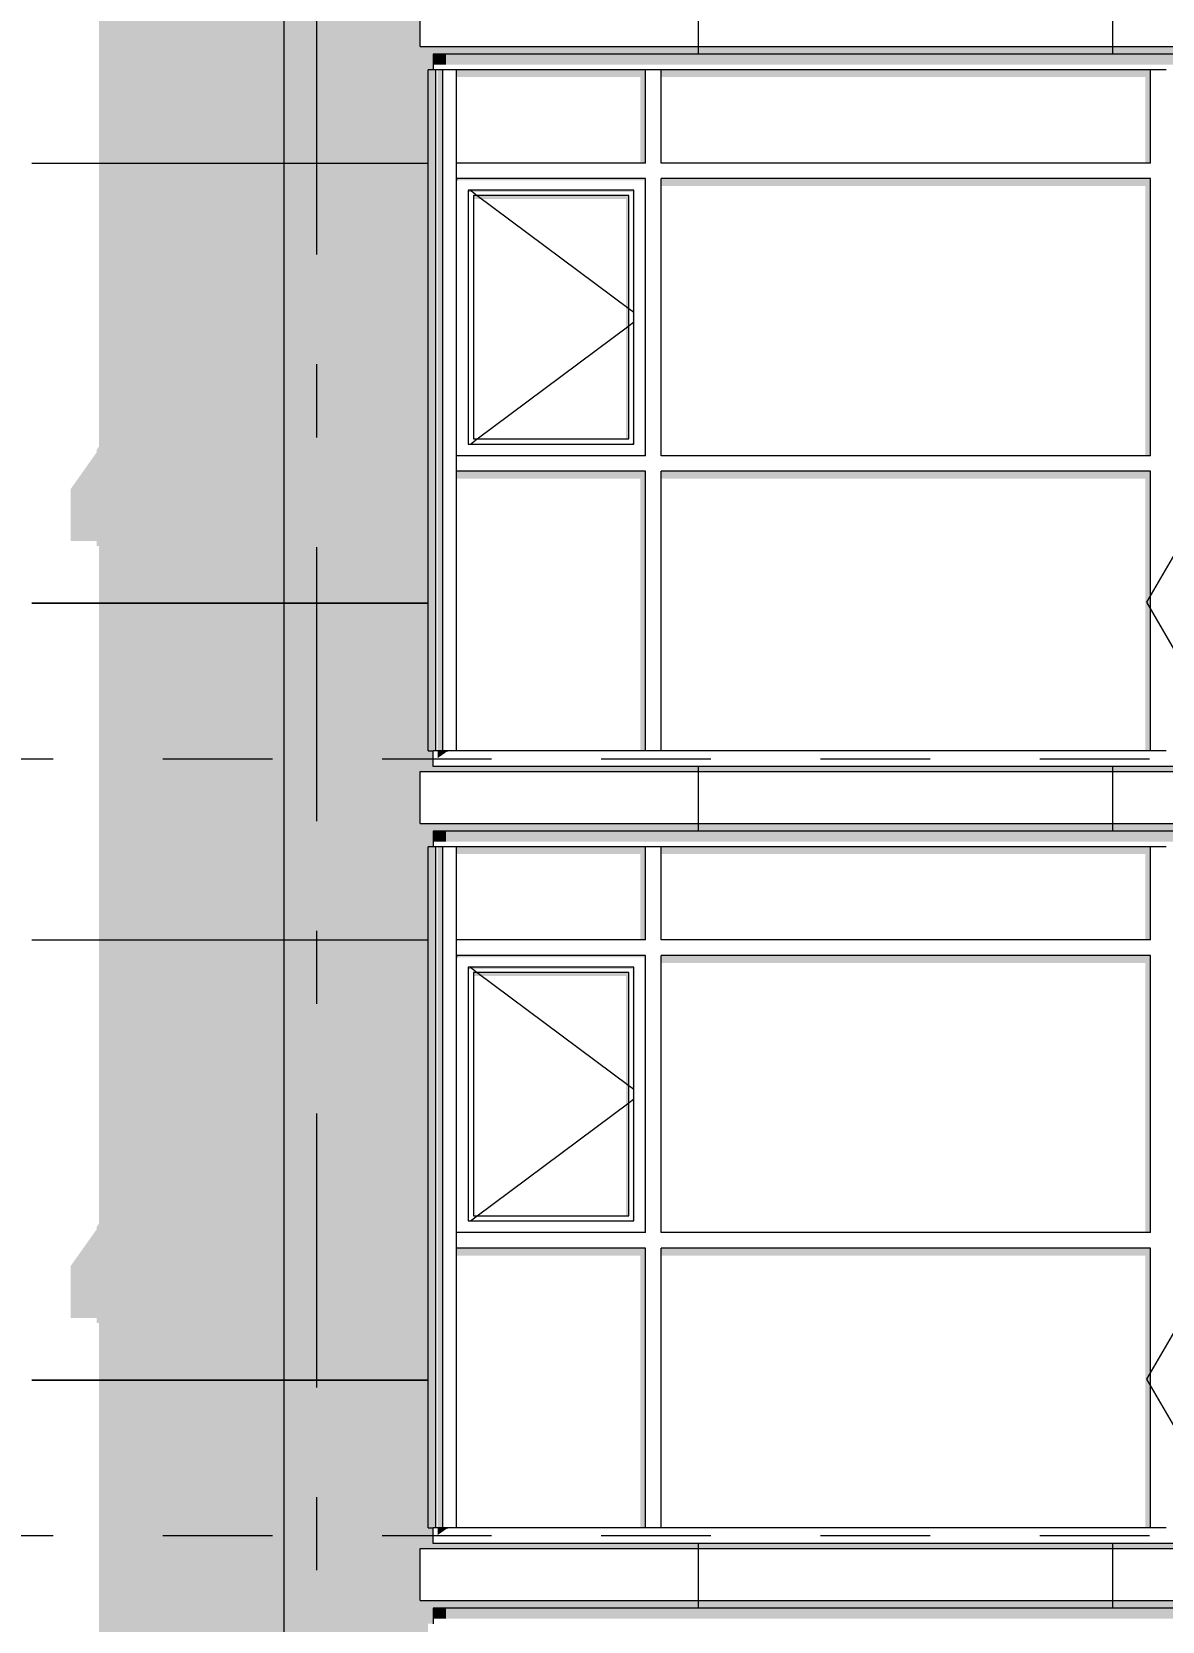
# Model space of a CAD drawing. Header units: millimetres. Extents: x 18162 to 7085488, y 72188 to 247925.
# Drawn here: x 4828340 to 4832705, y 100506 to 106643 of the extents above; entities that cross this region are included whole.
import ezdxf
from ezdxf.enums import TextEntityAlignment as Align

# ---------------------------------------------------------------- set-up
doc = ezdxf.new("R2010")
doc.units = ezdxf.units.MM
doc.header["$MEASUREMENT"] = 0
doc.linetypes.add('Dashed', pattern=[423.333333, 211.666667, -211.666667])
doc.linetypes.add('Double Dashed', pattern=[1093.611073, 529.166651, -211.666656, 141.111112, -211.666656])
for name, color, linetype in [('Finish - Wall', 7, 'Continuous'), ('Structural - Bearing', 7, 'Continuous'), ('Structural - Grid', 7, 'Continuous')]:
    doc.layers.add(name, color=color, linetype=linetype)
doc.styles.add('GENERATED_STYLE_3', font='', dxfattribs={"width": 0.8})
doc.styles.get('GENERATED_STYLE_3').set_extended_font_data('ISOCPEUR MON')
doc.dimstyles.new('GENERATED_STYLE__15', dxfattribs={"dimtxt": 440.00001, "dimasz": 228, "dimexe": 0.18, "dimexo": 150, "dimgap": 0, "dimtad": 1, "dimdec": 0, "dimzin": 0, "dimdsep": 46, "dimtxsty": 'GENERATED_STYLE_3', "dimblk": 'ARROWHEAD_2', "dimblk1": 'ARROWHEAD_2', "dimblk2": 'ARROWHEAD_2', "dimcen": 0.09, "dimclrd": 13, "dimclre": 13, "dimclrt": 13, "dimadec": 0, "dimazin": 0, "dimtfac": 1, "dimtdec": 4, "dimtmove": 0, "dimatfit": 3, "dimfxl": 1, "dimtolj": 1, "dimtzin": 0, "dimarcsym": 0})

# ---------------------------------------------------------------- blocks, each defined once
blk = doc.blocks.new('*X1794', base_point=(4860813, 82836.7))
at = {"layer": 'Structural - Bearing', "color": 8, "linetype": 'Continuous', "lineweight": 13}
for p, q in [((4829313, 100736.7), (4829313, 98436.7)), ((4830913, 100586.7), (4830913, 100556.7)), ((4832513, 100586.7), (4832513, 100556.7)), ((4828339.5, 100136.7), (4828813, 100136.7)), ((4828813, 100136.7), (4829313, 100136.7)), ((4829313, 100136.7), (4829870, 100136.7)), ((4828339.5, 98436.7), (4828813, 98436.7)), ((4828813, 98436.7), (4828339.5, 98436.7)), ((4829313, 98436.7), (4828813, 98436.7)), ((4828813, 98436.7), (4829313, 98436.7)), ((4829313, 98436.7), (4829870, 98436.7)), ((4829313, 98436.7), (4829313, 97836.7)), ((4829870, 98436.7), (4829313, 98436.7)), ((4829313, 97836.7), (4829313, 97736.7)), ((4830913, 97806.7), (4830913, 97786.7)), ((4832513, 97806.7), (4832513, 97786.7))]:
    blk.add_line(p, q, dxfattribs=at)
blk = doc.blocks.new('*X1801', base_point=(4860813, 82836.7))
at = {"layer": 'Structural - Bearing', "color": 8, "linetype": 'Continuous', "lineweight": 13}
for p, q in [((4829313, 103736.7), (4829313, 101436.7)), ((4830913, 103586.7), (4830913, 103556.7)), ((4832513, 103586.7), (4832513, 103556.7)), ((4828339.5, 103136.7), (4828813, 103136.7)), ((4828813, 103136.7), (4829313, 103136.7)), ((4829313, 103136.7), (4829870, 103136.7)), ((4828339.5, 101436.7), (4828813, 101436.7)), ((4828813, 101436.7), (4828339.5, 101436.7)), ((4829313, 101436.7), (4828813, 101436.7)), ((4828813, 101436.7), (4829313, 101436.7)), ((4829313, 101436.7), (4829870, 101436.7)), ((4829313, 101436.7), (4829313, 100836.7)), ((4829870, 101436.7), (4829313, 101436.7)), ((4829313, 100836.7), (4829313, 100736.7)), ((4830913, 100806.7), (4830913, 100786.7)), ((4832513, 100806.7), (4832513, 100786.7))]:
    blk.add_line(p, q, dxfattribs=at)
blk = doc.blocks.new('*X1809', base_point=(4860813, 82836.7))
at = {"layer": 'Structural - Bearing', "color": 8, "linetype": 'Continuous', "lineweight": 13}
for p, q in [((4829313, 106736.7), (4829313, 104436.7)), ((4830913, 106586.7), (4830913, 106556.7)), ((4832513, 106586.7), (4832513, 106556.7)), ((4828339.5, 106136.7), (4828813, 106136.7)), ((4828813, 106136.7), (4829313, 106136.7)), ((4829313, 106136.7), (4829870, 106136.7)), ((4828339.5, 104436.7), (4828813, 104436.7)), ((4828813, 104436.7), (4828339.5, 104436.7)), ((4829313, 104436.7), (4828813, 104436.7)), ((4828813, 104436.7), (4829313, 104436.7)), ((4829313, 104436.7), (4829870, 104436.7)), ((4829313, 104436.7), (4829313, 103836.7)), ((4829870, 104436.7), (4829313, 104436.7)), ((4829313, 103836.7), (4829313, 103736.7)), ((4830913, 103806.7), (4830913, 103786.7)), ((4832513, 103806.7), (4832513, 103786.7))]:
    blk.add_line(p, q, dxfattribs=at)
blk = doc.blocks.new('*X1825', base_point=(4860813, 82836.7))
at = {"layer": 'Structural - Bearing', "color": 7, "linetype": 'Continuous', "lineweight": 9}
for p, q in [((4830913, 100786.7), (4830913, 100586.7)), ((4832513, 100786.7), (4832513, 100586.7)), ((4834113, 100786.7), (4834113, 100586.7)), ((4835713, 100786.7), (4835713, 100586.7))]:
    blk.add_line(p, q, dxfattribs=at)
blk = doc.blocks.new('*X1826', base_point=(4860813, 82836.7))
at = {"layer": 'Structural - Bearing', "color": 7, "linetype": 'Continuous', "lineweight": 9}
for p, q in [((4830913, 103786.7), (4830913, 103586.7)), ((4832513, 103786.7), (4832513, 103586.7)), ((4834113, 103786.7), (4834113, 103586.7)), ((4835713, 103786.7), (4835713, 103586.7))]:
    blk.add_line(p, q, dxfattribs=at)
blk = doc.blocks.new('*X1827', base_point=(4860813, 82836.7))
at = {"layer": 'Structural - Bearing', "color": 7, "linetype": 'Continuous', "lineweight": 9}
for p, q in [((4830913, 106786.7), (4830913, 106586.7)), ((4832513, 106786.7), (4832513, 106586.7)), ((4834113, 106786.7), (4834113, 106586.7)), ((4835713, 106786.7), (4835713, 106586.7))]:
    blk.add_line(p, q, dxfattribs=at)
blk = doc.blocks.new('*D2094', base_point=(4860813, 82836.7))
at = {"color": 13, "linetype": 'Continuous', "lineweight": 13}
for p, q in [((4844580.9, 133286.7), (4844580.9, 133433.4)), ((4844805.9, 133286.7), (4829939.5, 133286.7)), ((4844580.9, 82736.7), (4844580.9, 133286.7))]:
    blk.add_line(p, q, dxfattribs=at)
at = {"color": 12, "linetype": 'Continuous', "lineweight": 35}
for p, q in [((4844730.9, 133200.1), (4844430.9, 133373.3)), ((4844430.9, 82823.3), (4844730.9, 82650.1))]:
    blk.add_line(p, q, dxfattribs=at)
at = {"color": 13, "lineweight": 13, "insert": (4844708.4, 107335.5), "char_height": 440, "attachment_point": 7, "rotation": 90, "style": 'GENERATED_STYLE_3'}
blk.add_mtext('\\A1;{\\pql;\\fISOCPEUR MON|b0|i0|c0|p0;\\W0.800000;50,550}', dxfattribs=at)
blk = doc.blocks.new('ARROWHEAD_2')
at = {"color": 0, "linetype": 'Continuous', "lineweight": 0}
for p, q in [((-0.378, -0.655), (0.378, 0.655)), ((0, 0), (-1, 0))]:
    blk.add_line(p, q, dxfattribs=at)
blk = doc.blocks.new('Label_97_3', base_point=(4833439.5, 101206.7))
at = {"color": 13, "linetype": 'Continuous', "lineweight": 13, "flags": 128}
blk.add_lwpolyline([(4832644.4, 101440.9), (4832778.5, 101208.7), (4834100.6, 101208.7), (4834234.7, 101440.9), (4834100.6, 101673.2), (4832778.5, 101673.2)], close=True, dxfattribs=at)
at = {"color": 13, "lineweight": 13, "insert": (4832778.5, 101672.5), "char_height": 360, "attachment_point": 1, "style": 'GENERATED_STYLE_3'}
blk.add_mtext('\\A1;{\\pql;\\pt0,253000;\\fISOCPEUR MON|b0|i0|c0|p0;\\W0.800000;ГШХ-2\\fISOCPEUR MON|b0|i0|c0|p0;\\W0.800000;\\A1{\\H.66x;\\S^  ;}\\fISOCPEUR MON|b0|i0|c0|p0;\\W0.800000;\\fISOCPEUR MON|b0|i0|c0|p0;\\W0.800000;\\A1{\\H.66x;\\S^  ;}\\fISOCPEUR MON|b0|i0|c0|p0;\\W0.800000; \\fISOCPEUR MON|b0|i0|c0|p0;\\W0.800000;\\fISOCPEUR MON|b0|i0|c0|p0;\\W0.800000;\\fISOCPEUR MON|b0|i0|c0|p0;\\W0.800000;\\fISOCPEUR MON|b0|i0|c0|p0;\\W0.800000;\\fISOCPEUR MON|b0|i0|c0|p0;\\W0.800000;\\fISOCPEUR MON|b0|i0|c0|p0;\\W0.800000;\\fISOCPEUR MON|b0|i0|c0|p0;\\W0.800000;\\fISOCPEUR MON|b0|i0|c0|p0;\\W0.800000;\\fISOCPEUR MON|b0|i0|c0|p0;\\W0.800000;\\fISOCPEUR MON|b0|i0|c0|p0;\\W0.800000;\\fISOCPEUR MON|b0|i0|c0|p0;\\W0.800000;\\fISOCPEUR MON|b0|i0|c0|p0;\\W0.800000;\\fISOCPEUR MON|b0|i0|c0|p0;\\W0.800000;\\fISOCPEUR MON|b0|i0|c0|p0;\\W0.800000;\\fISOCPEUR MON|b0|i0|c0|p0;\\W0.800000;\\fISOCPEUR MON|b0|i0|c0|p0;\\W0.800000;\\fISOCPEUR MON|b0|i0|c0|p0;\\W0.800000;\\fISOCPEUR MON|b0|i0|c0|p0;\\W0.800000;\\fISOCPEUR MON|b0|i0|c0|p0;\\W0.800000;\\fISOCPEUR MON|b0|i0|c0|p0;\\W0.800000;\\fISOCPEUR MON|b0|i0|c0|p0;\\W0.800000;\\fISOCPEUR MON|b0|i0|c0|p0;\\W0.800000;\\fISOCPEUR MON|b0|i0|c0|p0;\\W0.800000;\\fISOCPEUR MON|b0|i0|c0|p0;\\W0.800000;\\fISOCPEUR MON|b0|i0|c0|p0;\\W0.800000;\\fISOCPEUR MON|b0|i0|c0|p0;\\W0.800000;\\fISOCPEUR MON|b0|i0|c0|p0;\\W0.800000;\\fISOCPEUR MON|b0|i0|c0|p0;\\W0.800000;\\fISOCPEUR MON|b0|i0|c0|p0;\\W0.800000;\\fISOCPEUR MON|b0|i0|c0|p0;\\W0.800000;\\fISOCPEUR MON|b0|i0|c0|p0;\\W0.800000;\\fISOCPEUR MON|b0|i0|c0|p0;\\W0.800000;\\fISOCPEUR MON|b0|i0|c0|p0;\\W0.800000;\\fISOCPEUR MON|b0|i0|c0|p0;\\W0.800000;\\fISOCPEUR MON|b0|i0|c0|p0;\\W0.800000;\\fISOCPEUR MON|b0|i0|c0|p0;\\W0.800000;\\fISOCPEUR MON|b0|i0|c0|p0;\\W0.800000;\\fISOCPEUR MON|b0|i0|c0|p0;\\W0.800000;\\fISOCPEUR MON|b0|i0|c0|p0;\\W0.800000;\\fISOCPEUR MON|b0|i0|c0|p0;\\W0.800000;\\fISOCPEUR MON|b0|i0|c0|p0;\\W0.800000;\\fISOCPEUR MON|b0|i0|c0|p0;\\W0.800000;\\fISOCPEUR MON|b0|i0|c0|p0;\\W0.800000;}', dxfattribs=at)
blk = doc.blocks.new('Label_100_3', base_point=(4833439.5, 104206.7))
at = {"color": 13, "linetype": 'Continuous', "lineweight": 13, "flags": 128}
blk.add_lwpolyline([(4832644.4, 104440.9), (4832778.5, 104208.7), (4834100.6, 104208.7), (4834234.7, 104440.9), (4834100.6, 104673.2), (4832778.5, 104673.2)], close=True, dxfattribs=at)
at = {"color": 13, "lineweight": 13, "insert": (4832778.5, 104672.5), "char_height": 360, "attachment_point": 1, "style": 'GENERATED_STYLE_3'}
blk.add_mtext('\\A1;{\\pql;\\pt0,253000;\\fISOCPEUR MON|b0|i0|c0|p0;\\W0.800000;ГШХ-2\\fISOCPEUR MON|b0|i0|c0|p0;\\W0.800000;\\A1{\\H.66x;\\S^  ;}\\fISOCPEUR MON|b0|i0|c0|p0;\\W0.800000;\\fISOCPEUR MON|b0|i0|c0|p0;\\W0.800000;\\A1{\\H.66x;\\S^  ;}\\fISOCPEUR MON|b0|i0|c0|p0;\\W0.800000; \\fISOCPEUR MON|b0|i0|c0|p0;\\W0.800000;\\fISOCPEUR MON|b0|i0|c0|p0;\\W0.800000;\\fISOCPEUR MON|b0|i0|c0|p0;\\W0.800000;\\fISOCPEUR MON|b0|i0|c0|p0;\\W0.800000;\\fISOCPEUR MON|b0|i0|c0|p0;\\W0.800000;\\fISOCPEUR MON|b0|i0|c0|p0;\\W0.800000;\\fISOCPEUR MON|b0|i0|c0|p0;\\W0.800000;\\fISOCPEUR MON|b0|i0|c0|p0;\\W0.800000;\\fISOCPEUR MON|b0|i0|c0|p0;\\W0.800000;\\fISOCPEUR MON|b0|i0|c0|p0;\\W0.800000;\\fISOCPEUR MON|b0|i0|c0|p0;\\W0.800000;\\fISOCPEUR MON|b0|i0|c0|p0;\\W0.800000;\\fISOCPEUR MON|b0|i0|c0|p0;\\W0.800000;\\fISOCPEUR MON|b0|i0|c0|p0;\\W0.800000;\\fISOCPEUR MON|b0|i0|c0|p0;\\W0.800000;\\fISOCPEUR MON|b0|i0|c0|p0;\\W0.800000;\\fISOCPEUR MON|b0|i0|c0|p0;\\W0.800000;\\fISOCPEUR MON|b0|i0|c0|p0;\\W0.800000;\\fISOCPEUR MON|b0|i0|c0|p0;\\W0.800000;\\fISOCPEUR MON|b0|i0|c0|p0;\\W0.800000;\\fISOCPEUR MON|b0|i0|c0|p0;\\W0.800000;\\fISOCPEUR MON|b0|i0|c0|p0;\\W0.800000;\\fISOCPEUR MON|b0|i0|c0|p0;\\W0.800000;\\fISOCPEUR MON|b0|i0|c0|p0;\\W0.800000;\\fISOCPEUR MON|b0|i0|c0|p0;\\W0.800000;\\fISOCPEUR MON|b0|i0|c0|p0;\\W0.800000;\\fISOCPEUR MON|b0|i0|c0|p0;\\W0.800000;\\fISOCPEUR MON|b0|i0|c0|p0;\\W0.800000;\\fISOCPEUR MON|b0|i0|c0|p0;\\W0.800000;\\fISOCPEUR MON|b0|i0|c0|p0;\\W0.800000;\\fISOCPEUR MON|b0|i0|c0|p0;\\W0.800000;\\fISOCPEUR MON|b0|i0|c0|p0;\\W0.800000;\\fISOCPEUR MON|b0|i0|c0|p0;\\W0.800000;\\fISOCPEUR MON|b0|i0|c0|p0;\\W0.800000;\\fISOCPEUR MON|b0|i0|c0|p0;\\W0.800000;\\fISOCPEUR MON|b0|i0|c0|p0;\\W0.800000;\\fISOCPEUR MON|b0|i0|c0|p0;\\W0.800000;\\fISOCPEUR MON|b0|i0|c0|p0;\\W0.800000;\\fISOCPEUR MON|b0|i0|c0|p0;\\W0.800000;\\fISOCPEUR MON|b0|i0|c0|p0;\\W0.800000;\\fISOCPEUR MON|b0|i0|c0|p0;\\W0.800000;\\fISOCPEUR MON|b0|i0|c0|p0;\\W0.800000;\\fISOCPEUR MON|b0|i0|c0|p0;\\W0.800000;}', dxfattribs=at)
blk = doc.blocks.new('Standard grid marker[371]_3', base_point=(4829439.5, 142836.7))
at = {"layer": 'Structural - Grid', "color": 13, "linetype": 'Double Dashed', "lineweight": 13, "ltscale": 2}
blk.add_line((4829439.5, 141836.7), (4829439.5, 80336.7), dxfattribs=at)
at = {"layer": 'Structural - Grid', "color": 13, "lineweight": 13, "style": 'GENERATED_STYLE_3'}
blk.add_attdef('AC_MarkerText_1', text='', height=500, rotation=360, dxfattribs=at).set_placement((4829439.5, 78986.7), align=Align.TOP_CENTER)

msp = doc.modelspace()

# ---------------------------------------------------------------- hatches: boundary and pattern name
at = {"layer": 'Finish - Wall', "linetype": 'Continuous', "lineweight": 0}
for points in [[(4829939.5, 106556.7), (4829889.5, 106556.7), (4829889.5, 106516), (4829939.5, 106516)], [(4829939.5, 106516), (4830739.5, 106516), (4830739.5, 106556.7), (4829939.5, 106556.7)], [(4830739.5, 106516), (4832689.5, 106516), (4832689.5, 106556.7), (4830739.5, 106556.7)], [(4833439.5, 106556.7), (4832689.5, 106556.7), (4832689.5, 106516), (4833439.5, 106516)], [(4829870, 106496.7), (4829870, 106106.7), (4829899.5, 106106.7), (4829899.5, 106496.7)], [(4829907.1, 106496.7), (4829907.1, 106106.7), (4829926.6, 106106.7), (4829926.6, 106496.7)], [(4829979.5, 106496.7), (4829979.5, 106468.4), (4830689.5, 106468.4), (4830689.5, 106136.7), (4830709.5, 106136.7), (4830709.5, 106496.7)], [(4830769.5, 106468.4), (4832639.5, 106468.4), (4832639.5, 106136.7), (4832659.5, 106136.7), (4832659.5, 106496.7), (4830769.5, 106496.7)], [(4829870, 104976.7), (4829899.5, 104976.7), (4829899.5, 106106.7), (4829870, 106106.7)], [(4829907.1, 104976.7), (4829926.6, 104976.7), (4829926.6, 106106.7), (4829907.1, 106106.7)], [(4829986.6, 106069.6), (4829979.5, 106076.7), (4829979.5, 106069.6)], [(4830709.5, 106076.7), (4829979.5, 106076.7), (4829986.6, 106069.6), (4830702.4, 106069.6)], [(4830709.5, 106076.7), (4830702.4, 106069.6), (4830704.5, 106069.6), (4830704.5, 105011.7), (4830709.5, 105006.7)], [(4832659.5, 106076.7), (4830769.5, 106076.7), (4830769.5, 106048.4), (4832639.5, 106048.4), (4832639.5, 105006.7), (4832659.5, 105006.7)], [(4830024.5, 106024.6), (4830031.6, 106024.6), (4830024.5, 106031.7)], [(4830024.5, 106031.7), (4830031.6, 106024.6), (4830657.4, 106024.6), (4830664.5, 106031.7)], [(4830644.5, 106011.7), (4830044.5, 106011.7), (4830044.5, 105997.5), (4830634.5, 105997.5), (4830634.5, 105071.7), (4830644.5, 105071.7)], [(4830664.5, 106031.7), (4830657.4, 106024.6), (4830659.5, 106024.6), (4830659.5, 105056.7), (4830664.5, 105051.7)], [(4830659.5, 105051.7), (4830664.5, 105051.7), (4830659.5, 105056.7)], [(4830704.5, 105006.7), (4830709.5, 105006.7), (4830704.5, 105011.7)], [(4829870, 104976.7), (4829870, 103866.7), (4829899.5, 103866.7), (4829899.5, 104976.7)], [(4829907.1, 104976.7), (4829907.1, 103866.7), (4829926.6, 103866.7), (4829926.6, 104976.7)], [(4829979.5, 104918.4), (4830689.5, 104918.4), (4830689.5, 103866.7), (4830709.5, 103866.7), (4830709.5, 104946.7), (4829979.5, 104946.7)], [(4830769.5, 104946.7), (4830769.5, 104918.4), (4832639.5, 104918.4), (4832639.5, 103866.7), (4832659.5, 103866.7), (4832659.5, 104946.7)], [(4829907.1, 103839.1), (4829939.5, 103862), (4829939.5, 103866.7), (4829907.1, 103866.7)], [(4829939.5, 103866.7), (4829939.5, 103862), (4829946.1, 103866.7)], [(4829889.5, 103556.7), (4829889.5, 103516), (4829939.5, 103516), (4829939.5, 103556.7)], [(4829939.5, 103516), (4830739.5, 103516), (4830739.5, 103556.7), (4829939.5, 103556.7)], [(4832689.5, 103556.7), (4830739.5, 103556.7), (4830739.5, 103516), (4832689.5, 103516)], [(4832689.5, 103556.7), (4832689.5, 103516), (4833439.5, 103516), (4833439.5, 103556.7)], [(4829870, 103106.7), (4829899.5, 103106.7), (4829899.5, 103496.7), (4829870, 103496.7)], [(4829907.1, 103106.7), (4829926.6, 103106.7), (4829926.6, 103496.7), (4829907.1, 103496.7)], [(4829979.5, 103496.7), (4829979.5, 103468.4), (4830689.5, 103468.4), (4830689.5, 103136.7), (4830709.5, 103136.7), (4830709.5, 103496.7)], [(4830769.5, 103496.7), (4830769.5, 103468.4), (4832639.5, 103468.4), (4832639.5, 103136.7), (4832659.5, 103136.7), (4832659.5, 103496.7)], [(4829870, 103106.7), (4829870, 101976.7), (4829899.5, 101976.7), (4829899.5, 103106.7)], [(4829907.1, 103106.7), (4829907.1, 101976.7), (4829926.6, 101976.7), (4829926.6, 103106.7)], [(4829986.6, 103069.6), (4829979.5, 103076.7), (4829979.5, 103069.6)], [(4829979.5, 103076.7), (4829986.6, 103069.6), (4830702.4, 103069.6), (4830709.5, 103076.7)], [(4830702.4, 103069.6), (4830704.5, 103069.6), (4830704.5, 102011.7), (4830709.5, 102006.7), (4830709.5, 103076.7)], [(4830769.5, 103048.4), (4832639.5, 103048.4), (4832639.5, 102006.7), (4832659.5, 102006.7), (4832659.5, 103076.7), (4830769.5, 103076.7)], [(4830024.5, 103031.7), (4830024.5, 103024.6), (4830031.6, 103024.6)], [(4830024.5, 103031.7), (4830031.6, 103024.6), (4830657.4, 103024.6), (4830664.5, 103031.7)], [(4830644.5, 103011.7), (4830044.5, 103011.7), (4830044.5, 102997.5), (4830634.5, 102997.5), (4830634.5, 102071.7), (4830644.5, 102071.7)], [(4830664.5, 103031.7), (4830657.4, 103024.6), (4830659.5, 103024.6), (4830659.5, 102056.7), (4830664.5, 102051.7)], [(4830659.5, 102051.7), (4830664.5, 102051.7), (4830659.5, 102056.7)], [(4830704.5, 102006.7), (4830709.5, 102006.7), (4830704.5, 102011.7)], [(4829870, 100866.7), (4829899.5, 100866.7), (4829899.5, 101976.7), (4829870, 101976.7)], [(4829926.6, 101976.7), (4829907.1, 101976.7), (4829907.1, 100866.7), (4829926.6, 100866.7)], [(4829979.5, 101918.4), (4830689.5, 101918.4), (4830689.5, 100866.7), (4830709.5, 100866.7), (4830709.5, 101946.7), (4829979.5, 101946.7)], [(4832659.5, 101946.7), (4830769.5, 101946.7), (4830769.5, 101918.4), (4832639.5, 101918.4), (4832639.5, 100866.7), (4832659.5, 100866.7)], [(4829907.1, 100839.1), (4829939.5, 100862), (4829939.5, 100866.7), (4829907.1, 100866.7)], [(4829939.5, 100866.7), (4829939.5, 100862), (4829946.1, 100866.7)], [(4829889.5, 100556.7), (4829889.5, 100516), (4829939.5, 100516), (4829939.5, 100556.7)], [(4829939.5, 100556.7), (4829939.5, 100516), (4830739.5, 100516), (4830739.5, 100556.7)], [(4830739.5, 100556.7), (4830739.5, 100516), (4832689.5, 100516), (4832689.5, 100556.7)], [(4833439.5, 100556.7), (4832689.5, 100556.7), (4832689.5, 100516), (4833439.5, 100516)]]:
    msp.add_hatch(color=49, dxfattribs=at).paths.add_polyline_path(points)
at = {"layer": 'Structural - Bearing', "linetype": 'Continuous', "lineweight": 0}
for points in [[(4828489.5, 104877.5), (4828489.5, 104677.5), (4828589.5, 104677.5), (4828589.5, 104658.2), (4828599.5, 104658.2), (4828599.5, 103736.7), (4829839.5, 103736.7), (4829839.5, 103786.7), (4833389.5, 103786.7), (4833389.5, 103806.7), (4829889.5, 103806.7), (4829889.5, 103866.7), (4829870, 103866.7), (4829870, 106496.7), (4829889.5, 106496.7), (4829889.5, 106556.7), (4833389.5, 106556.7), (4833389.5, 106586.7), (4829839.5, 106586.7), (4829839.5, 106736.7), (4828599.5, 106736.7), (4828599.5, 105042.3), (4828589.5, 105028.2), (4828589.5, 105018.9)], [(4828489.5, 101677.5), (4828589.5, 101677.5), (4828589.5, 101658.2), (4828599.5, 101658.2), (4828599.5, 100736.7), (4829839.5, 100736.7), (4829839.5, 100786.7), (4833389.5, 100786.7), (4833389.5, 100806.7), (4829889.5, 100806.7), (4829889.5, 100866.7), (4829870, 100866.7), (4829870, 103496.7), (4829889.5, 103496.7), (4829889.5, 103556.7), (4833389.5, 103556.7), (4833389.5, 103586.7), (4829839.5, 103586.7), (4829839.5, 103736.7), (4828599.5, 103736.7), (4828599.5, 102042.3), (4828589.5, 102028.2), (4828589.5, 102018.9), (4828489.5, 101877.5)], [(4828489.5, 98677.5), (4828589.5, 98677.5), (4828589.5, 98658.2), (4828599.5, 98658.2), (4828599.5, 97736.7), (4829839.5, 97736.7), (4829839.5, 97786.7), (4833389.5, 97786.7), (4833389.5, 97806.7), (4829889.5, 97806.7), (4829889.5, 97866.7), (4829870, 97866.7), (4829870, 100496.7), (4829889.5, 100496.7), (4829889.5, 100556.7), (4833389.5, 100556.7), (4833389.5, 100586.7), (4829839.5, 100586.7), (4829839.5, 100736.7), (4828599.5, 100736.7), (4828599.5, 99042.3), (4828589.5, 99028.2), (4828589.5, 99018.9), (4828489.5, 98877.5)]]:
    msp.add_hatch(color=49, dxfattribs=at).paths.add_polyline_path(points)

# ---------------------------------------------------------------- linework, layer by layer
at = {"color": 8, "linetype": 'Dashed', "lineweight": 13, "ltscale": 2}
for p, q in [((4805138.5, 103836.7), (4846132, 103836.7)), ((4805138.5, 100836.7), (4846132, 100836.7))]:
    msp.add_line(p, q, dxfattribs=at)
at = {"layer": 'Finish - Wall', "color": 7, "linetype": 'Continuous', "lineweight": 9}
for p, q in [((4829889.5, 106556.7), (4829889.5, 106496.7)), ((4829939.5, 106556.7), (4829889.5, 106556.7)), ((4830739.5, 106556.7), (4829939.5, 106556.7)), ((4832689.5, 106556.7), (4830739.5, 106556.7)), ((4833439.5, 106556.7), (4832689.5, 106556.7)), ((4829889.5, 106496.7), (4829870, 106496.7)), ((4829870, 106106.7), (4829870, 106496.7)), ((4829899.5, 106496.7), (4829889.5, 106496.7)), ((4829907.1, 106496.7), (4829899.5, 106496.7)), ((4829899.5, 106106.7), (4829899.5, 106496.7)), ((4829926.6, 106496.7), (4829907.1, 106496.7)), ((4829946.1, 106496.7), (4829926.6, 106496.7)), ((4829926.6, 106106.7), (4829926.6, 106496.7)), ((4829979.5, 106496.7), (4829946.1, 106496.7)), ((4830709.5, 106496.7), (4829979.5, 106496.7)), ((4829979.5, 106136.7), (4829979.5, 106496.7)), ((4830739.5, 106496.7), (4830709.5, 106496.7)), ((4830709.5, 106136.7), (4830709.5, 106496.7)), ((4830769.5, 106496.7), (4830739.5, 106496.7)), ((4832659.5, 106496.7), (4830769.5, 106496.7)), ((4830769.5, 106136.7), (4830769.5, 106496.7)), ((4832689.5, 106496.7), (4832659.5, 106496.7)), ((4832659.5, 106136.7), (4832659.5, 106496.7)), ((4832719.5, 106496.7), (4832689.5, 106496.7)), ((4830709.5, 106136.7), (4829979.5, 106136.7)), ((4829979.5, 106106.7), (4829979.5, 106136.7)), ((4832659.5, 106136.7), (4830769.5, 106136.7)), ((4829870, 104976.7), (4829870, 106106.7)), ((4829899.5, 104976.7), (4829899.5, 106106.7)), ((4829926.6, 104976.7), (4829926.6, 106106.7)), ((4829979.5, 106076.7), (4829979.5, 106106.7)), ((4829979.5, 105006.7), (4829979.5, 106076.7)), ((4830709.5, 106076.7), (4829979.5, 106076.7)), ((4830709.5, 105006.7), (4830709.5, 106076.7)), ((4830769.5, 105006.7), (4830769.5, 106076.7)), ((4832659.5, 106076.7), (4830769.5, 106076.7)), ((4832659.5, 105006.7), (4832659.5, 106076.7)), ((4830024.5, 106031.7), (4830024.5, 105051.7)), ((4830664.5, 106031.7), (4830024.5, 106031.7)), ((4830033, 106031.7), (4830059.8, 106011.7)), ((4830644.5, 106011.7), (4830044.5, 106011.7)), ((4830044.5, 106011.7), (4830044.5, 105071.7)), ((4830059.8, 106011.7), (4830644.5, 105575.3)), ((4830644.5, 105071.7), (4830644.5, 106011.7)), ((4830664.5, 105051.7), (4830664.5, 106031.7)), ((4830644.5, 105575.3), (4830664.5, 105560.3)), ((4830059.8, 105071.7), (4830644.5, 105508.1)), ((4830644.5, 105508.1), (4830664.5, 105523)), ((4830033, 105051.7), (4830059.8, 105071.7)), ((4830044.5, 105071.7), (4830644.5, 105071.7)), ((4830709.5, 105006.7), (4829979.5, 105006.7)), ((4829979.5, 104976.7), (4829979.5, 105006.7)), ((4830024.5, 105051.7), (4830664.5, 105051.7)), ((4832659.5, 105006.7), (4830769.5, 105006.7)), ((4829870, 103866.7), (4829870, 104976.7)), ((4829899.5, 103866.7), (4829899.5, 104976.7)), ((4829926.6, 103866.7), (4829926.6, 104976.7)), ((4829979.5, 104946.7), (4829979.5, 104976.7)), ((4829979.5, 103866.7), (4829979.5, 104946.7)), ((4830709.5, 104946.7), (4829979.5, 104946.7)), ((4830709.5, 103866.7), (4830709.5, 104946.7)), ((4830769.5, 103866.7), (4830769.5, 104946.7)), ((4832659.5, 104946.7), (4830769.5, 104946.7)), ((4832659.5, 103866.7), (4832659.5, 104946.7)), ((4829870, 103866.7), (4829889.5, 103866.7)), ((4829889.5, 103806.7), (4829889.5, 103866.7)), ((4829899.5, 103866.7), (4829889.5, 103866.7)), ((4829939.5, 103866.7), (4829899.5, 103866.7)), ((4829907.1, 103866.7), (4829926.6, 103866.7)), ((4829926.6, 103866.7), (4829946.1, 103866.7)), ((4829979.5, 103866.7), (4829939.5, 103866.7)), ((4830709.5, 103866.7), (4829979.5, 103866.7)), ((4830739.5, 103866.7), (4830709.5, 103866.7)), ((4830769.5, 103866.7), (4830739.5, 103866.7)), ((4832659.5, 103866.7), (4830769.5, 103866.7)), ((4832689.5, 103866.7), (4832659.5, 103866.7)), ((4832719.5, 103866.7), (4832689.5, 103866.7)), ((4829939.5, 103806.7), (4829889.5, 103806.7)), ((4830739.5, 103806.7), (4829939.5, 103806.7)), ((4832689.5, 103806.7), (4830739.5, 103806.7)), ((4833439.5, 103806.7), (4832689.5, 103806.7)), ((4829889.5, 103556.7), (4829889.5, 103496.7)), ((4829939.5, 103556.7), (4829889.5, 103556.7)), ((4830739.5, 103556.7), (4829939.5, 103556.7)), ((4832689.5, 103556.7), (4830739.5, 103556.7)), ((4833439.5, 103556.7), (4832689.5, 103556.7)), ((4829889.5, 103496.7), (4829870, 103496.7)), ((4829870, 103106.7), (4829870, 103496.7)), ((4829899.5, 103496.7), (4829889.5, 103496.7)), ((4829907.1, 103496.7), (4829899.5, 103496.7)), ((4829899.5, 103106.7), (4829899.5, 103496.7)), ((4829926.6, 103496.7), (4829907.1, 103496.7)), ((4829946.1, 103496.7), (4829926.6, 103496.7)), ((4829926.6, 103106.7), (4829926.6, 103496.7)), ((4829979.5, 103496.7), (4829946.1, 103496.7)), ((4830709.5, 103496.7), (4829979.5, 103496.7)), ((4829979.5, 103136.7), (4829979.5, 103496.7)), ((4830739.5, 103496.7), (4830709.5, 103496.7)), ((4830709.5, 103136.7), (4830709.5, 103496.7)), ((4830769.5, 103496.7), (4830739.5, 103496.7)), ((4832659.5, 103496.7), (4830769.5, 103496.7)), ((4830769.5, 103136.7), (4830769.5, 103496.7)), ((4832689.5, 103496.7), (4832659.5, 103496.7)), ((4832659.5, 103136.7), (4832659.5, 103496.7)), ((4832719.5, 103496.7), (4832689.5, 103496.7)), ((4829870, 101976.7), (4829870, 103106.7)), ((4829899.5, 101976.7), (4829899.5, 103106.7)), ((4829926.6, 101976.7), (4829926.6, 103106.7)), ((4830709.5, 103136.7), (4829979.5, 103136.7)), ((4829979.5, 103106.7), (4829979.5, 103136.7)), ((4829979.5, 103076.7), (4829979.5, 103106.7)), ((4832659.5, 103136.7), (4830769.5, 103136.7)), ((4829979.5, 102006.7), (4829979.5, 103076.7)), ((4830709.5, 103076.7), (4829979.5, 103076.7)), ((4830709.5, 102006.7), (4830709.5, 103076.7)), ((4830769.5, 102006.7), (4830769.5, 103076.7)), ((4832659.5, 103076.7), (4830769.5, 103076.7)), ((4832659.5, 102006.7), (4832659.5, 103076.7)), ((4830024.5, 103031.7), (4830024.5, 102051.7)), ((4830664.5, 103031.7), (4830024.5, 103031.7)), ((4830033, 103031.7), (4830059.8, 103011.7)), ((4830644.5, 103011.7), (4830044.5, 103011.7)), ((4830044.5, 103011.7), (4830044.5, 102071.7)), ((4830059.8, 103011.7), (4830644.5, 102575.3)), ((4830644.5, 102071.7), (4830644.5, 103011.7)), ((4830664.5, 102051.7), (4830664.5, 103031.7)), ((4830644.5, 102575.3), (4830664.5, 102560.3)), ((4830059.8, 102071.7), (4830644.5, 102508.1)), ((4830644.5, 102508.1), (4830664.5, 102523)), ((4830033, 102051.7), (4830059.8, 102071.7)), ((4830044.5, 102071.7), (4830644.5, 102071.7)), ((4830709.5, 102006.7), (4829979.5, 102006.7)), ((4829979.5, 101976.7), (4829979.5, 102006.7)), ((4830024.5, 102051.7), (4830664.5, 102051.7)), ((4832659.5, 102006.7), (4830769.5, 102006.7)), ((4829870, 100866.7), (4829870, 101976.7)), ((4829899.5, 100866.7), (4829899.5, 101976.7)), ((4829926.6, 100866.7), (4829926.6, 101976.7)), ((4829979.5, 101946.7), (4829979.5, 101976.7)), ((4829979.5, 100866.7), (4829979.5, 101946.7)), ((4830709.5, 101946.7), (4829979.5, 101946.7)), ((4830709.5, 100866.7), (4830709.5, 101946.7)), ((4830769.5, 100866.7), (4830769.5, 101946.7)), ((4832659.5, 101946.7), (4830769.5, 101946.7)), ((4832659.5, 100866.7), (4832659.5, 101946.7)), ((4829870, 100866.7), (4829889.5, 100866.7)), ((4829889.5, 100806.7), (4829889.5, 100866.7)), ((4829899.5, 100866.7), (4829889.5, 100866.7)), ((4829939.5, 100866.7), (4829899.5, 100866.7)), ((4829907.1, 100866.7), (4829926.6, 100866.7)), ((4829926.6, 100866.7), (4829946.1, 100866.7)), ((4829979.5, 100866.7), (4829939.5, 100866.7)), ((4830709.5, 100866.7), (4829979.5, 100866.7)), ((4830739.5, 100866.7), (4830709.5, 100866.7)), ((4830769.5, 100866.7), (4830739.5, 100866.7)), ((4832659.5, 100866.7), (4830769.5, 100866.7)), ((4832689.5, 100866.7), (4832659.5, 100866.7)), ((4832719.5, 100866.7), (4832689.5, 100866.7)), ((4829939.5, 100806.7), (4829889.5, 100806.7)), ((4830739.5, 100806.7), (4829939.5, 100806.7)), ((4832689.5, 100806.7), (4830739.5, 100806.7)), ((4833439.5, 100806.7), (4832689.5, 100806.7)), ((4829889.5, 100556.7), (4829889.5, 100496.7)), ((4829939.5, 100556.7), (4829889.5, 100556.7)), ((4830739.5, 100556.7), (4829939.5, 100556.7)), ((4832689.5, 100556.7), (4830739.5, 100556.7)), ((4833439.5, 100556.7), (4832689.5, 100556.7))]:
    msp.add_line(p, q, dxfattribs=at)
at = {"layer": 'Structural - Bearing', "color": 7, "linetype": 'Continuous', "lineweight": 13}
for p, q in [((4829839.5, 106586.7), (4829839.5, 106786.7)), ((4829839.5, 106586.7), (4837039.5, 106586.7)), ((4829839.5, 103586.7), (4829839.5, 103786.7)), ((4829839.5, 103786.7), (4837039.5, 103786.7)), ((4829839.5, 103586.7), (4837039.5, 103586.7)), ((4829839.5, 100586.7), (4829839.5, 100786.7)), ((4829839.5, 100786.7), (4837039.5, 100786.7)), ((4829839.5, 100586.7), (4837039.5, 100586.7))]:
    msp.add_line(p, q, dxfattribs=at)

# ---------------------------------------------------------------- block references
at = {"color": 12, "linetype": 'Continuous', "lineweight": 13}
for name, p in [('Label_100_3', (4833439.5, 104206.7)), ('Label_97_3', (4833439.5, 101206.7))]:
    msp.add_blockref(name, p, dxfattribs=at)
at = {"layer": 'Structural - Bearing', "lineweight": 0}
for name in ['*X1827', '*X1809', '*X1826', '*X1801', '*X1825', '*X1794']:
    msp.add_blockref(name, (4860813, 82836.7), dxfattribs=at)
at = {"layer": 'Structural - Grid', "color": 13, "linetype": 'Continuous', "lineweight": 13}
msp.add_blockref('Standard grid marker[371]_3', (4829439.5, 142836.7), dxfattribs=at)

# ---------------------------------------------------------------- dimensions: what is measured, and where the dimension line sits
at = {"color": 13, "linetype": 'Continuous', "lineweight": 13}
dim = msp.add_linear_dim(base=(4844580.9, 133286.7), p1=(4840289.5, 82736.7), p2=(4829789.5, 133286.7), angle=90, dimstyle='GENERATED_STYLE__15', dxfattribs=at)
dim.commit()
dim.dimension.update_dxf_attribs({"geometry": '*D2094', "text_midpoint": (4844272.9, 108239.9), "dimtype": 160, "text_rotation": 90})

doc.saveas('drawing.dxf')
